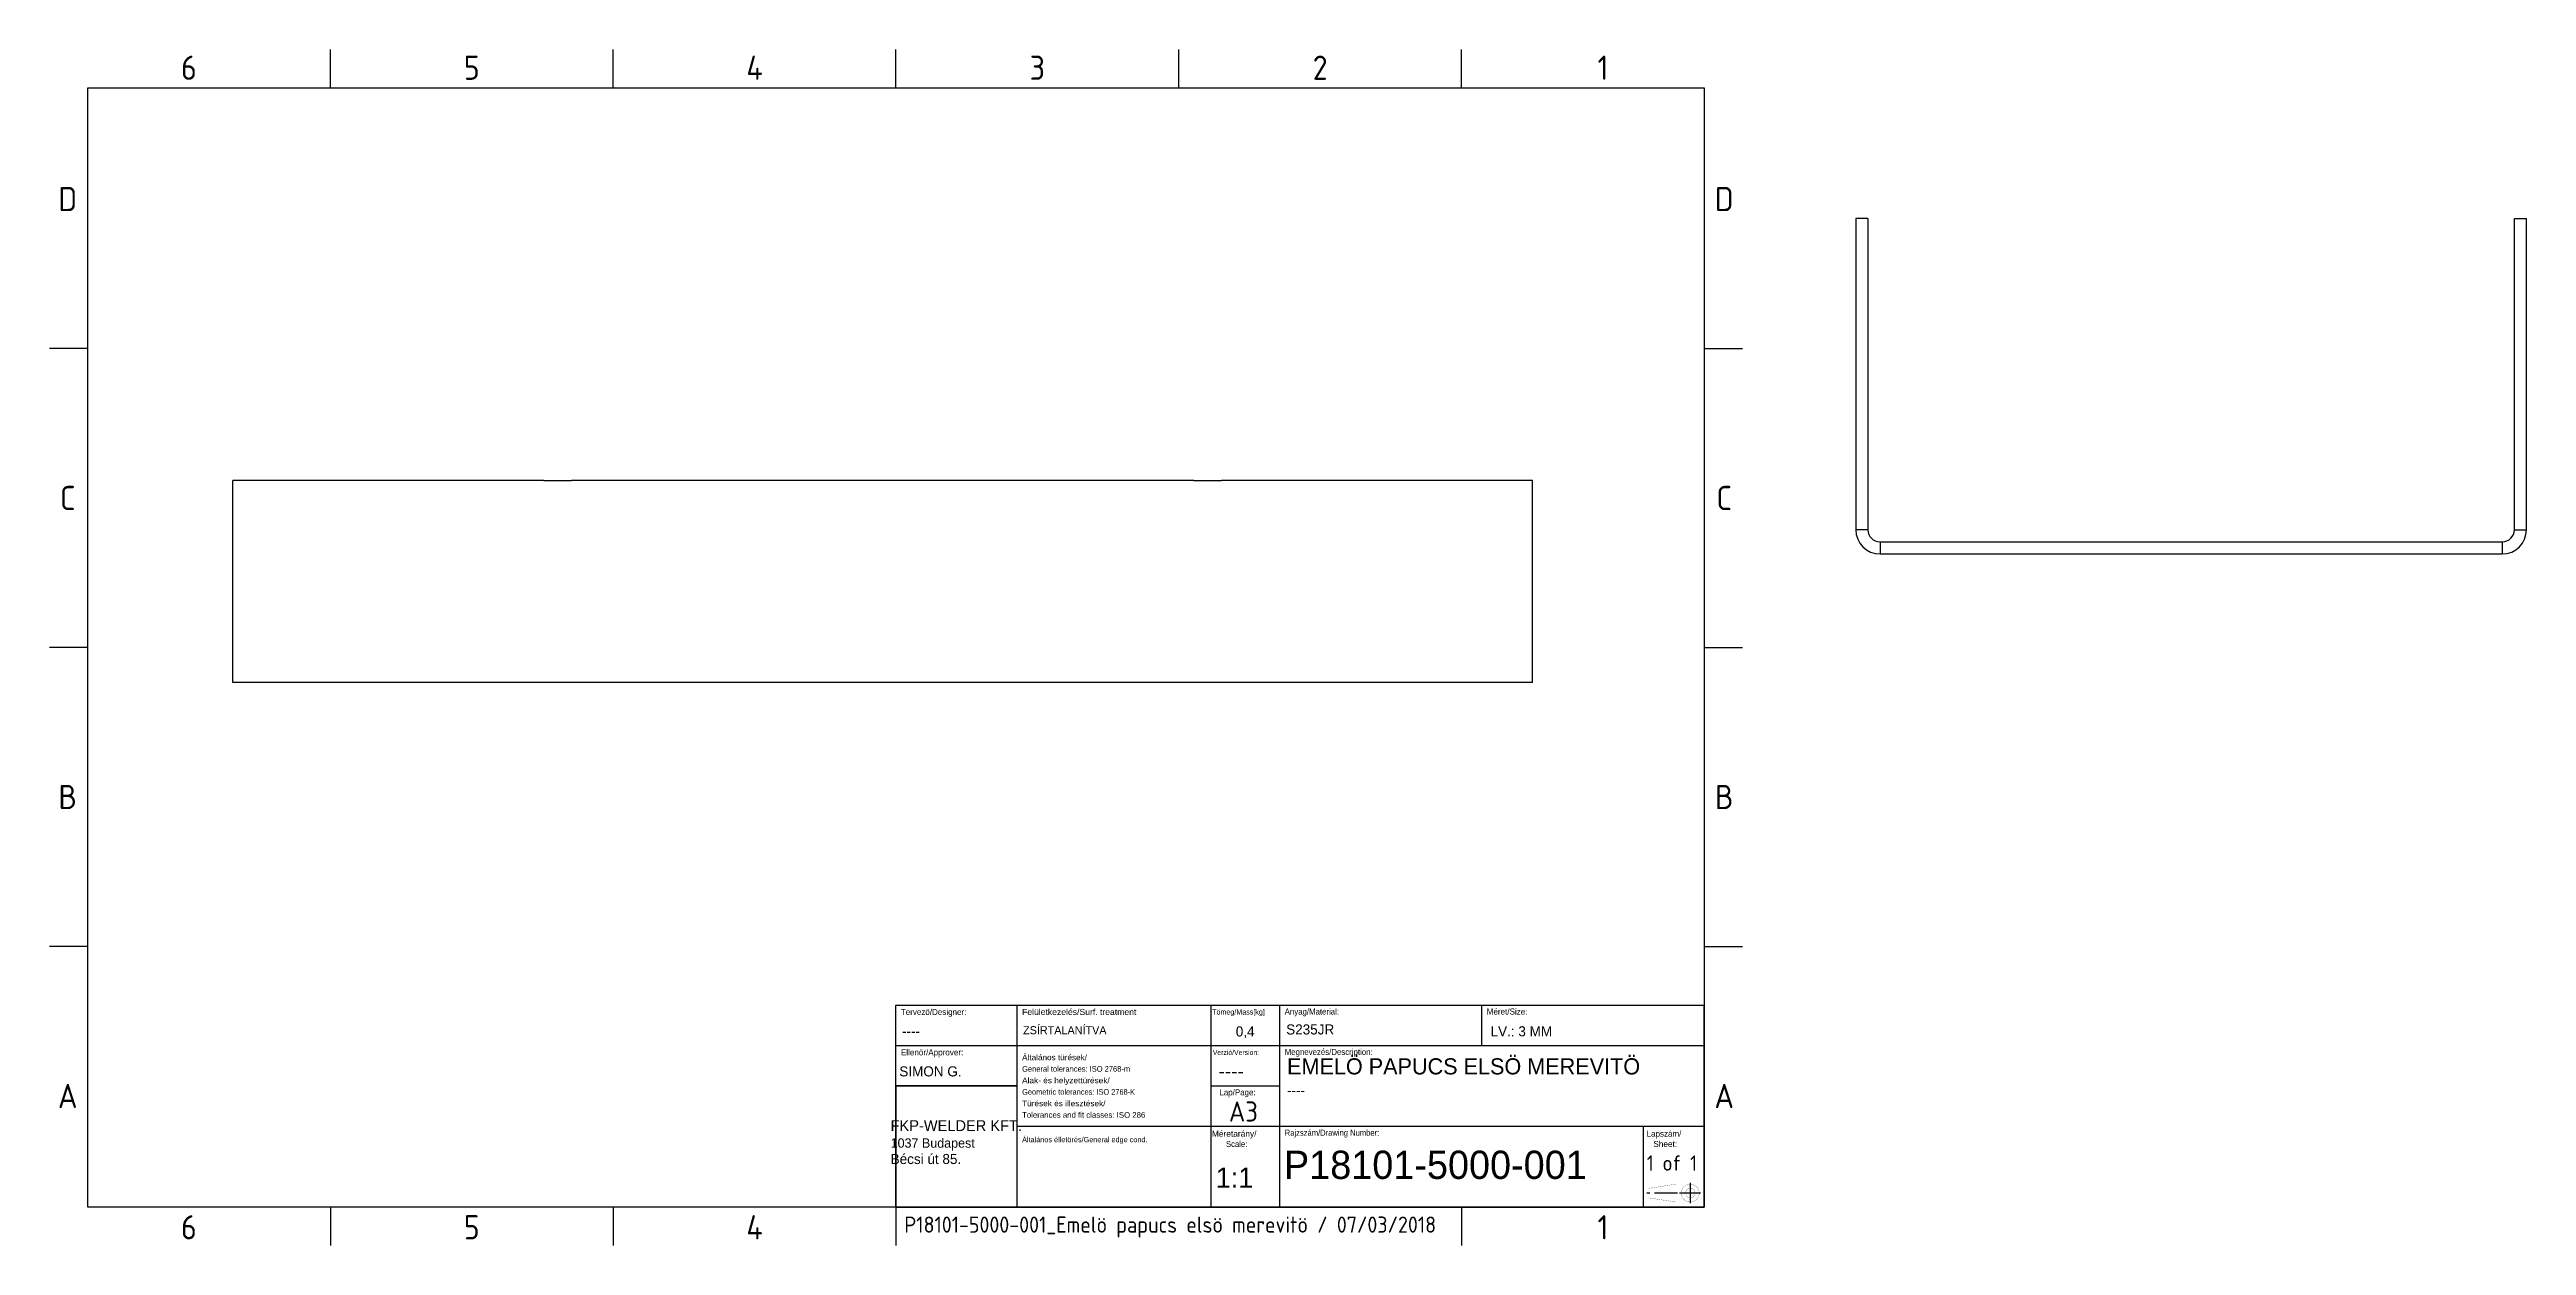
# Model space of a CAD drawing. Extents: x 0 to 614, y 0 to 296.
import ezdxf

# ---------------------------------------------------------------- set-up
doc = ezdxf.new("R2010")
doc.units = 0
doc.header["$LTSCALE"] = 12.7
doc.header["$MEASUREMENT"] = 0
doc.linetypes.add('CENTER', pattern=[0.72, 0.45, -0.09, 0.09, -0.09])
doc.layers.get('0').update_dxf_attribs({"linetype": 'CONTINUOUS'})
for name, color, linetype in [('ANNOTATION_TEXT', 7, 'CONTINUOUS'), ('BORDER_FRAME', 7, 'CONTINUOUS'), ('BORDER_ZONES', 7, 'CONTINUOUS'), ('TANGENT_LINES', 7, 'CONTINUOUS'), ('TITLE_BLOCK', 7, 'CONTINUOUS'), ('VISIBLE', 7, 'CONTINUOUS')]:
    doc.layers.add(name, color=color, linetype=linetype)
doc.styles.add('ONSHAPE-STANDARD', font='ISOCP.SHX')
doc.styles.add('ONSHAPE-STANDARD-NOTESTYLE', font='ARIsoP1.shx', dxfattribs={"height": 2.5})

msp = doc.modelspace()

# ---------------------------------------------------------------- linework, layer by layer
at = {"color": 250, "linetype": 'CONTINUOUS'}
for p, q in [((210, 10), (210, 60)), ((210, 60), (410, 60)), ((240, 10), (240, 60)), ((288, 10), (288, 60)), ((305, 10), (305, 60)), ((355, 50), (355, 60)), ((410, 10), (410, 60)), ((210, 50), (410, 50)), ((210, 40), (240, 40)), ((240, 40), (210, 40)), ((210, 40), (210, 10)), ((240, 10), (240, 40)), ((288, 40), (305, 40)), ((240, 30), (410, 30)), ((395, 10), (395, 30)), ((210, 10), (410, 10)), ((210, 10), (240, 10))]:
    msp.add_line(p, q, dxfattribs=at)
at = {"color": 250, "linetype": 'CENTER'}
for p, q in [((403.44, 13.46), (395.84, 13.46)), ((409.1, 13.46), (403.97, 13.46)), ((406.6, 15.96), (406.6, 10.96))]:
    msp.add_line(p, q, dxfattribs=at)
at = {"color": 7, "linetype": 'CONTINUOUS', "const_width": 0.0488, "flags": 128}
for points in [[(403.08, 15.67), (396.31, 14.64)], [(396.31, 14.64), (396.31, 12.28)], [(396.31, 12.28), (403.08, 11.25)], [(403.08, 11.25), (403.08, 15.67)]]:
    msp.add_lwpolyline(points, dxfattribs=at)
at = {"color": 7, "linetype": 'CONTINUOUS', "const_width": 0.0488}
for points in [[(408.81, 13.46, 0.414214), (406.6, 15.67, 2.414214), (408.81, 13.46)], [(407.78, 13.46, 0.414214), (406.6, 14.64, 2.414214), (407.78, 13.46)]]:
    msp.add_lwpolyline(points, format="xyb", close=True, dxfattribs=at)
at = {"layer": 'BORDER_FRAME'}
for p, q in [((10, 10), (10, 287)), ((10, 287), (410, 287)), ((410, 287), (410, 10)), ((410, 10), (10, 10))]:
    msp.add_line(p, q, dxfattribs=at)
at = {"layer": 'BORDER_ZONES'}
for p, q in [((70, 287), (70, 296.5)), ((140, 287), (140, 296.5)), ((210, 287), (210, 296.5)), ((280, 287), (280, 296.5)), ((350, 287), (350, 296.5)), ((10, 222.5), (0.5, 222.5)), ((410, 222.5), (419.5, 222.5)), ((10, 148.5), (0.5, 148.5)), ((410, 148.5), (419.5, 148.5)), ((10, 74.5), (0.5, 74.5)), ((410, 74.5), (419.5, 74.5)), ((70, 10), (70, 0.5)), ((140, 10), (140, 0.5)), ((210, 10), (210, 0.5)), ((350, 10), (350, 0.5))]:
    msp.add_line(p, q, dxfattribs=at)
at = {"layer": 'TANGENT_LINES'}
for p, q in [((450.57, 177.65), (447.57, 177.65)), ((453.57, 174.65), (453.57, 171.65)), ((607.57, 174.65), (607.57, 171.65)), ((610.57, 177.65), (613.57, 177.65))]:
    msp.add_line(p, q, dxfattribs=at)
at = {"layer": 'VISIBLE'}
for p, q in [((447.57, 254.65), (447.57, 177.65)), ((450.57, 254.65), (447.57, 254.65)), ((450.57, 254.65), (450.57, 177.65)), ((610.57, 177.65), (610.57, 254.65)), ((610.57, 254.65), (613.57, 254.65)), ((613.57, 177.65), (613.57, 254.65)), ((122.88, 189.8), (45.88, 189.8)), ((45.88, 139.8), (45.88, 189.8)), ((122.88, 189.8), (129.72, 189.8)), ((283.72, 189.8), (129.72, 189.8)), ((283.72, 189.8), (290.55, 189.8)), ((367.55, 189.8), (290.55, 189.8)), ((367.55, 139.8), (367.55, 189.8)), ((453.57, 174.65), (607.57, 174.65)), ((453.57, 171.65), (607.57, 171.65)), ((122.88, 139.8), (45.88, 139.8)), ((129.72, 139.8), (122.88, 139.8)), ((283.72, 139.8), (129.72, 139.8)), ((290.55, 139.8), (283.72, 139.8)), ((367.55, 139.8), (290.55, 139.8))]:
    msp.add_line(p, q, dxfattribs=at)
for centre, radius, start, end in [((453.57, 177.65), 6, 180, 270), ((453.57, 177.65), 3, 180, 270), ((607.57, 177.65), 3, 270, 0), ((607.57, 177.65), 6, 270, 0)]:
    msp.add_arc(centre, radius, start, end, dxfattribs=at)

# ---------------------------------------------------------------- texts
at = {"color": 7, "linetype": 'CONTINUOUS', "style": 'ONSHAPE-STANDARD-NOTESTYLE', "oblique": 0.00002}
for s, height, width, p in [('Tervezö/Designer:', 1.5, 0.989, (211.22, 57.55)), ('Felületkezelés/Surf. treatment', 1.5, 1.061, (241.22, 57.55)), ('Tömeg/Mass[kg]', 1.3, 0.934, (288.26, 57.65)), ('Anyag/Material:', 1.5, 0.964, (306.22, 57.65)), ('Méret/Size:', 1.5, 0.995, (356.22, 57.65)), ('Ellenör/Approver: ', 1.5, 0.997, (211.22, 47.55)), ('Megnevezés/Description:', 1.5, 0.967, (306.22, 47.65)), ('Általános türések/', 1.4, 1.079, (241.22, 46.35)), ('General tolerances: ISO 2768-m', 1.4, 0.992, (241.22, 43.5)), ('Verzió/Version:', 1.25, 0.978, (288.43, 47.65)), ('Alak- és helyzettürések/', 1.4, 1.091, (241.22, 40.65)), ('Geometric tolerances: ISO 2768-K', 1.4, 0.977, (241.22, 37.8)), ('Lap/Page:', 1.5, 0.981, (290.05, 37.65)), ('Türések és illesztések/', 1.4, 1.09, (241.22, 34.95)), ('Tolerances and fit classes: ISO 286', 1.4, 1.032, (241.22, 32.1)), ('Általános élletörés/General edge cond.', 1.3, 1.036, (241.22, 26.05)), ('Méretarány/', 1.5, 1.031, (288.2, 27.42)), ('Scale:', 1.5, 0.95, (291.68, 24.87)), ('Rajzszám/Drawing Number:', 1.5, 0.937, (306.22, 27.65)), ('Lapszám/', 1.5, 0.989, (395.79, 27.42)), ('Sheet:', 1.5, 1.008, (397.48, 24.87))]:
    msp.add_text(s, height=height, dxfattribs=dict(at, width=width)).set_placement(p)
at = {"style": 'ONSHAPE-STANDARD'}
msp.add_text('A3', height=4.98, dxfattribs=at).set_placement((292.42, 31.16))
at = {"layer": 'ANNOTATION_TEXT', "style": 'ONSHAPE-STANDARD-NOTESTYLE'}
for s, insert, char_height, width, attachment_point in [('\\fARIsoP1.shx|b0|i0|c0|p0;\\H2;ZSÍRTALANÍTVA}', (241.46, 53.76), 2, 43.2559, 4), ('\\fARIsoP1.shx|b0|i0|c0|p0;S235JR}', (306.58, 53.95), 2.5, 47.1102, 4), ('\\fARIsoP1.shx|b0|i0|c0|p0;----}', (211.48, 53.52), 2.5, 27.4449, 4), ('0,4}', (294.11, 54.72), 2.5, 7.0156, 1), ('\\fARIsoP1.shx|b0|i0|c0|p0;LV.: 3 MM}', (357.17, 53.49), 2.5, 51.6397, 4), ('\\fARIsoP1.shx|b0|i0|c0|p0;SIMON G.}', (210.83, 43.57), 2.5, 28.3152, 4), ('\\fARIsoP1.shx|b0|i0|c0|p0;\\H3.5;----}', (289.85, 43.67), 3.5, 13.4734, 4), ('\\fARIsoP1.shx|b0|i0|c0|p0;\\H4;EMELÖ PAPUCS ELSÖ MEREVITÖ{\\H0.625x;\\P----}}', (306.8, 46.83), 4, 102.6654, 1), ('\\fARIsoP1.shx|b0|i0|c0|p0;\\H1.08x;FKP-WELDER KFT.{\\H0.857339x;\\P1037 Budapest}{\\H0.925926x;\\PBécsi út 85.}}', (208.68, 31.51), 2.5, 32.46, 1), ('\\fARIsoP1.shx|b0|i0|c0|p0;\\H5;1:1}', (289.14, 17.29), 5, 14.2126, 4), ('\\fARIsoP1.shx|b0|i0|c0|p0;\\H7;P18101-5000-001}', (306.03, 20.41), 7, 88.611, 4)]:
    msp.add_mtext(s, dxfattribs=dict(at, insert=insert, char_height=char_height, width=width, attachment_point=attachment_point))
at = {"layer": 'BORDER_ZONES', "char_height": 6, "attachment_point": 5, "style": 'ONSHAPE-STANDARD'}
for s, insert in [('6', (35, 292)), ('5', (105, 292)), ('4', (175, 292)), ('3', (245, 292)), ('2', (315, 292)), ('1', (385, 292)), ('D', (5, 259.5)), ('D', (415, 259.5)), ('C', (5, 185.5)), ('C', (415, 185.5)), ('B', (5, 111.5)), ('B', (415, 111.5)), ('A', (5, 37.5)), ('A', (415, 37.5)), ('6', (35, 5)), ('5', (105, 5)), ('4', (175, 5)), ('1', (385, 5))]:
    msp.add_mtext(s, dxfattribs=dict(at, insert=insert))
at = {"layer": 'TITLE_BLOCK', "color": 7, "attachment_point": 8, "style": 'ONSHAPE-STANDARD'}
for s, insert, char_height, width in [('1 of 1}', (402.06, 18.99), 3.81, 41.91), ('{P18101-5000-001_Emelö papucs elsö merevitö / 07/03/2018}', (277.88, 2.45), 4, 178.4039)]:
    msp.add_mtext(s, dxfattribs=dict(at, insert=insert, char_height=char_height, width=width))

doc.saveas('drawing.dxf')
